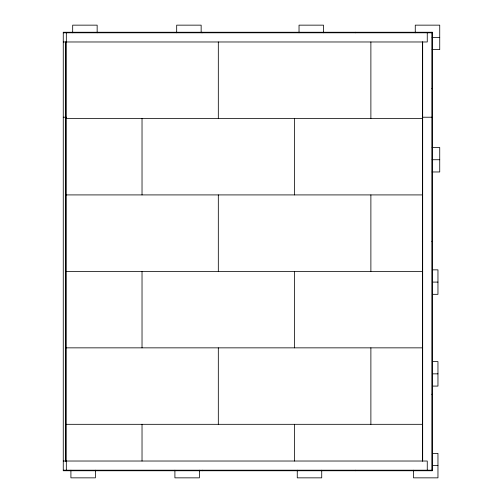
<?xml version="1.0" encoding="UTF-8"?>
<svg xmlns="http://www.w3.org/2000/svg" width="503" height="503" viewBox="0 0 503 503"><rect width="100%" height="100%" fill="white"/><g stroke="black" fill="none" stroke-linecap="round" stroke-linejoin="round"><path stroke-width="0.75" d="M63.265 32.796L431.844 32.796M432.09 37.385L439.735 37.385M63.265 41.975L427.261 41.975L427.261 32.796M432.09 49.621L439.735 49.621L439.735 25.15L415.264 25.15L415.264 32.796M431.844 88.409L432.398 88.409M63.265 117.218L66.321 117.218M422.671 117.218L431.844 117.218M65.748 118.444L422.507 118.444M432.09 147.498L439.735 147.498L439.735 171.969L432.09 171.969M432.09 159.734L439.735 159.734M65.748 194.913L422.507 194.913M431.844 241.346L432.398 241.346M432.611 269.853L437.962 269.853L437.962 294.324L432.611 294.324M65.748 271.381L422.507 271.381M432.611 282.089L437.962 282.089M65.748 347.85L422.507 347.85M432.611 361.619L437.962 361.619L437.962 386.084L432.611 386.084M432.611 373.848L437.962 373.848M431.844 394.283L432.398 394.283M65.748 424.318L422.507 424.318M432.611 453.379L437.962 453.379L437.962 477.85L413.491 477.85L413.491 470.204M63.265 461.025L427.261 461.025L427.261 470.204M432.611 465.615L437.962 465.615M63.265 470.204L431.844 470.204M431.844 32.249L431.844 470.751M422.671 41.975L422.671 461.025M422.507 41.975L422.507 461.025M370.881 41.975L370.881 118.444M370.881 194.913L370.881 271.381M370.881 347.85L370.881 424.318M355.376 32.249L355.376 32.796M355.376 470.204L355.376 470.751M323.504 32.796L323.504 25.15L299.034 25.15L299.034 32.796M321.731 470.204L321.731 477.85L297.26 477.85L297.26 470.204M294.595 118.444L294.595 194.913M294.595 271.381L294.595 347.85M294.595 424.318L294.595 461.025M218.315 41.975L218.315 118.444M218.315 194.913L218.315 271.381M218.315 347.85L218.315 424.318M202.439 32.249L202.439 32.796M202.439 470.204L202.439 470.751M201.15 32.796L201.15 25.15L176.685 25.15L176.685 32.796M199.377 470.204L199.377 477.85L174.906 477.85L174.906 470.204M142.028 118.444L142.028 194.913M142.028 271.381L142.028 347.85M142.028 424.318L142.028 461.025M97.154 32.796L97.154 25.15L72.683 25.15L72.683 32.796M95.381 470.204L95.381 477.85L70.91 477.85L70.91 470.204M66.321 32.796L66.321 41.975M66.321 461.025L66.321 470.204M65.918 41.975L65.918 461.025M432.398 32.249L63.265 32.249L63.265 470.751L432.398 470.751L432.398 32.249M65.811 461.025L65.811 41.975L65.748 461.025"/></g></svg>
